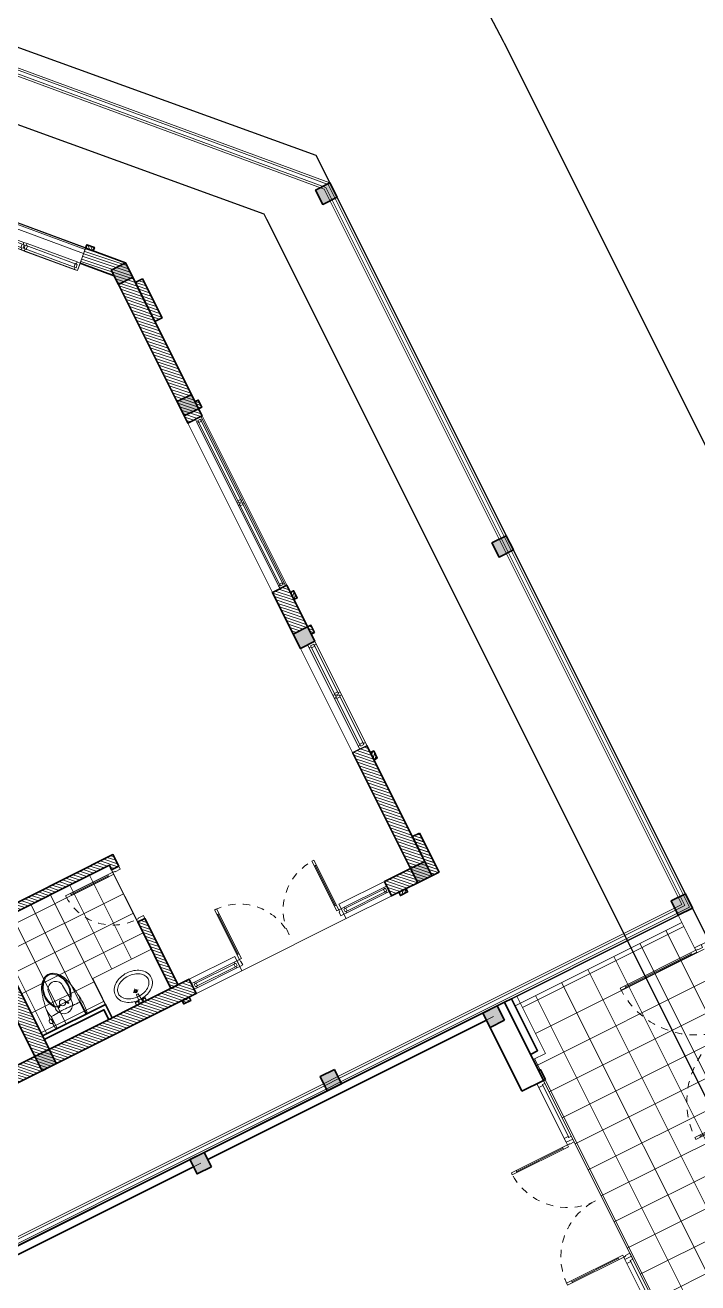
# Model space of a CAD drawing. Header units: millimetres. Extents: x 567980 to 569372, y 2065777 to 2066674.
# Drawn here: x 568767 to 568776.24, y 2066376.27 to 2066393.54 of the extents above; entities that cross this region are included whole.
import ezdxf

# ---------------------------------------------------------------- set-up
doc = ezdxf.new("R2010")
doc.units = ezdxf.units.MM
for name, pattern in [('CENTER', [3, 1.5, -0.5, 0.5, -0.5]), ('HIDDEN', [0.75, 0.5, -0.25]), ('HIDDEN2', [0.1875, 0.125, -0.0625])]:
    doc.linetypes.add(name, pattern=pattern)
for name, color, linetype, lineweight in [('A-COT VACH', 2, 'Continuous', 35), ('A-CUA', 25, 'Continuous', 5), ('A-DIM', 251, 'Continuous', 15), ('A-HATCH', 251, 'Continuous', 5), ('A-NET KHUAT', 250, 'HIDDEN', 9), ('A-NET MANH', 8, 'Continuous', 9), ('A-NET THAY', 125, 'Continuous', 18), ('A-NOI THAT', 44, 'Continuous', 9), ('A-TRUC', 250, 'CENTER', 5), ('A-TUONG', 255, 'Continuous', 35), ('boDnv', 54, 'Continuous', 25)]:
    doc.layers.add(name, color=color, linetype=linetype, lineweight=lineweight)
for name, color, linetype in [('ChiaLo', 128, 'CENTER'), ('datOlienke', 42, 'Continuous'), ('LogDg', 7, 'Continuous'), ('LoLK', 6, 'Continuous'), ('QH', 7, 'Continuous'), ('ViaHeS', 32, 'Continuous')]:
    doc.layers.add(name, color=color, linetype=linetype)
doc.styles.add('rms', font='romans.shx', dxfattribs={"width": 0.7, "bigfont": 'vns.shx'})
doc.linetypes.add('ADL', pattern='A,0.125,-0.15,["++",rms,S=0.5,R=0,X=0,Y=-0.2245],-1.35,1.125', length=2.75)
pattern_1 = [(45, (-102.69897, 612.50004), (-0.0265165043, 0.0265165043), [])]

# ---------------------------------------------------------------- blocks, each defined once
blk = doc.blocks.new('NEN')
at = {"layer": 'boDnv', "color": 10, "linetype": 'ADL', "ltscale": 0.25}
blk.add_lwpolyline([(72.798, 19.248), (66.728, 21.45), (39.936, 9.771), (37.882, 4.109), (87.299, -94.695), (93.027, -96.404), (118.311, -81.695), (120.17, -75.467)], close=True, dxfattribs=at)
at = {"layer": 'ChiaLo', "ltscale": 5}
blk.add_lwpolyline([(42.909, -8.178), (78.684, 9.715)], dxfattribs=at)
at = {"layer": 'datOlienke'}
blk.add_lwpolyline([(73.514, 20.052), (66.694, 22.526), (39.142, 10.516), (36.795, 4.047), (86.598, -95.529), (93.156, -97.487), (119.156, -82.36), (121.241, -75.374)], close=True, dxfattribs=at)
at = {"layer": 'LogDg'}
blk.add_lwpolyline([(83.769, -96.579), (34.233, 2.462, -0.429738), (38.192, 13.375), (65.731, 25.379, -0.398858), (76.083, 21.623), (124.061, -74.306, -0.395833), (120.929, -84.799), (94.947, -99.916, -0.432836)], format="xyb", close=True, dxfattribs=at)
at = {"layer": 'LoLK'}
for points in [[(73.514, 20.052), (66.694, 22.526), (61.18, 20.122), (68.846, 4.795), (78.684, 9.715)], [(81.368, 4.349), (78.684, 9.715), (68.846, 4.795), (60.797, 0.769), (63.481, -4.597)]]:
    blk.add_lwpolyline(points, close=True, dxfattribs=at)
at = {"layer": 'ViaHeS'}
blk.add_lwpolyline([(73.514, 20.052), (66.694, 22.526), (39.142, 10.516), (36.795, 4.047), (86.598, -95.529), (93.156, -97.487), (119.156, -82.36), (121.241, -75.374)], close=True, dxfattribs=at)
blk = doc.blocks.new('NEN K02')
at = {"layer": 'datOlienke'}
blk.add_lwpolyline([(-109.225, 40), (-114.488, 35.007), (-116.072, 4.993), (-111.335, 0), (0, 0), (4.684, 4.99), (2.786, 35.01), (-2.53, 40)], close=True, dxfattribs=at)
at = {"layer": 'LoLK'}
for points in [[(-109.225, 40), (-114.488, 35.007), (-114.805, 29), (-97.668, 29), (-97.668, 40)], [(-91.668, 40), (-97.668, 40), (-97.668, 29), (-97.668, 20), (-91.668, 20)], [(-91.668, 20), (-97.668, 20), (-97.668, 29), (-97.668, 40), (-91.668, 40)]]:
    blk.add_lwpolyline(points, close=True, dxfattribs=at)
blk = doc.blocks.new('A$C78CE4EF6')
at = {"linetype": 'Continuous'}
for points in [[(40, 215, 0.136399), (60, 141, 0.10697), (119, 79, 0.081394), (196, 43, 0.069468), (290, 30, 0.069468), (384, 43, 0.081394), (461, 79, 0.10697), (520, 141, 0.136399), (540, 215, 0.136399), (520, 289, 0.10697), (461, 351, 0.081394), (384, 387, 0.069468), (290, 400, 0.069468), (196, 387, 0.081394), (119, 351, 0.10697), (60, 289, 0.136399)], [(83, 215, 0.136399), (97, 164, 0.10697), (144, 114, 0.081394), (208, 84, 0.069468), (290, 73, 0.069468), (372, 84, 0.081394), (436, 114, 0.10697), (483, 164, 0.136399), (497, 215, 0.136399), (483, 266, 0.10697), (436, 316, 0.081394), (372, 346, 0.069468), (290, 357, 0.069468), (208, 346, 0.081394), (144, 316, 0.10697), (97, 266, 0.136399)]]:
    blk.add_lwpolyline(points, format="xyb", close=True, dxfattribs=at)
for points in [[(273, 408), (220, 408), (220, 428), (220, 448), (290, 448), (360, 448), (360, 428), (360, 408), (308, 408)], [(323, 438), (258, 438)], [(260, 428), (271, 428)], [(320, 428), (310, 428)], [(255, 282), (290, 282), (326, 282)], [(290, 251), (290, 308)]]:
    blk.add_lwpolyline(points, dxfattribs=at)
blk.add_lwpolyline([(258, 418), (267, 418, -0.385832), (272, 413), (279, 326, 0.270314), (302, 326), (309, 413, -0.385832), (314, 418), (323, 418)], format="xyb", dxfattribs=at)
for centre, radius in [((240, 428), 20), ((340, 428), 20), ((290, 282), 21.6), ((290, 282), 17.2)]:
    blk.add_circle(centre, radius, dxfattribs=at)
blk = doc.blocks.new('xi')
for p, q in [((31751, -119432), (31751, -119586)), ((31977, -119418), (31763, -119418)), ((31977, -119418), (32191, -119418)), ((32202, -119432), (32202, -119586)), ((32234, -119513), (32202, -119517)), ((32215, -119526), (32202, -119526)), ((32215, -119516), (32215, -119571)), ((32256, -119534), (32256, -119553)), ((31855, -119684), (31870, -119914)), ((31858, -119700), (31867, -119700)), ((31879, -119691), (32075, -119691)), ((31900, -119663), (31900, -119691)), ((31902, -119661), (31912, -119661)), ((31914, -119663), (31914, -119691)), ((31914, -119678), (31927, -119678)), ((31929, -119680), (31929, -119691)), ((32025, -119680), (32025, -119691)), ((32040, -119678), (32027, -119678)), ((32040, -119663), (32040, -119691)), ((32052, -119661), (32042, -119661)), ((32054, -119663), (32054, -119691)), ((32098, -119684), (32083, -119914)), ((32096, -119700), (32087, -119700)), ((32215, -119563), (32202, -119563)), ((32234, -119573), (32202, -119569))]:
    blk.add_line(p, q)
blk.add_circle((31977, -119703), 42.5)
for points in [[(31732, -119673), (31727, -119629), (31725, -119585), (31726, -119541)], [(31726, -119541), (31726, -119510), (31728, -119478), (31732, -119447)], [(31732, -119447), (31733, -119431), (31746, -119418), (31763, -119418)], [(31751, -119432), (31751, -119424), (31758, -119418), (31766, -119418)], [(32187, -119418), (32195, -119418), (32202, -119424), (32202, -119432)], [(32191, -119418), (32207, -119418), (32220, -119431), (32221, -119447)], [(32221, -119447), (32224, -119469), (32226, -119492), (32226, -119514)], [(31790, -119971), (31759, -119874), (31740, -119774), (31732, -119673)], [(31735, -119709), (31735, -119679), (31738, -119650), (31744, -119622)], [(31744, -119622), (31747, -119614), (31752, -119607), (31758, -119601)], [(31758, -119601), (31754, -119597), (31751, -119592), (31751, -119586)], [(31977, -119611), (31904, -119610), (31831, -119607), (31758, -119601)], [(31801, -119805), (31810, -119769), (31827, -119734), (31850, -119704)], [(31820, -119788), (31832, -119754), (31849, -119723), (31871, -119695)], [(31850, -119704), (31852, -119701), (31854, -119700), (31858, -119700)], [(31871, -119695), (31873, -119692), (31875, -119691), (31879, -119691)], [(31900, -119663), (31900, -119662), (31901, -119661), (31902, -119661)], [(31912, -119661), (31913, -119661), (31914, -119662), (31914, -119663)], [(31927, -119678), (31928, -119678), (31929, -119679), (31929, -119680)], [(32195, -119601), (32122, -119607), (32050, -119610), (31977, -119611)], [(32025, -119680), (32025, -119679), (32026, -119678), (32027, -119678)], [(32040, -119663), (32040, -119662), (32041, -119661), (32042, -119661)], [(32052, -119661), (32053, -119661), (32054, -119662), (32054, -119663)], [(32075, -119691), (32078, -119691), (32081, -119692), (32083, -119695)], [(32083, -119695), (32104, -119723), (32122, -119754), (32134, -119788)], [(32096, -119700), (32099, -119700), (32102, -119701), (32104, -119704)], [(32104, -119704), (32127, -119734), (32143, -119769), (32152, -119805)], [(32221, -119673), (32214, -119774), (32194, -119874), (32163, -119971)], [(32202, -119586), (32202, -119592), (32199, -119597), (32195, -119601)], [(32195, -119601), (32201, -119607), (32206, -119614), (32209, -119622)], [(32209, -119622), (32215, -119650), (32218, -119679), (32218, -119709)], [(32228, -119573), (32227, -119606), (32225, -119639), (32221, -119673)], [(31797, -119926), (31789, -119886), (31790, -119845), (31801, -119805)], [(31899, -120097), (31831, -120035), (31796, -119943), (31805, -119851)], [(31805, -119851), (31807, -119829), (31812, -119808), (31820, -119788)], [(32148, -119851), (32158, -119943), (32123, -120035), (32054, -120097)], [(32134, -119788), (32141, -119808), (32146, -119829), (32148, -119851)], [(32152, -119805), (32163, -119845), (32165, -119886), (32157, -119926)], [(31803, -120001), (31798, -119992), (31793, -119981), (31790, -119971)], [(31882, -120098), (31839, -120049), (31809, -119990), (31797, -119926)], [(31868, -120091), (31842, -120065), (31820, -120035), (31803, -120001)], [(31977, -120018), (31919, -120018), (31872, -119972), (31870, -119914)], [(32083, -119914), (32082, -119972), (32034, -120018), (31977, -120018)], [(32157, -119926), (32144, -119990), (32115, -120049), (32071, -120098)], [(32151, -120001), (32134, -120035), (32112, -120065), (32085, -120091)], [(32163, -119971), (32160, -119981), (32156, -119992), (32151, -120001)], [(31977, -120138), (31936, -120138), (31896, -120121), (31868, -120091)], [(32054, -120097), (32010, -120138), (31943, -120138), (31899, -120097)], [(32085, -120091), (32057, -120121), (32018, -120138), (31977, -120138)]]:
    blk.add_open_spline(points, degree=3)
for points in [[(32234, -119513), (32245, -119512), (32256, -119521), (32256, -119533), (32256, -119534), (32256, -119534), (32256, -119534)], [(31855, -119684), (31847, -119617), (31896, -119556), (31963, -119549), (31968, -119548), (31972, -119548), (31977, -119548)], [(31977, -119548), (32044, -119548), (32099, -119603), (32099, -119670), (32099, -119675), (32099, -119679), (32098, -119684)], [(32256, -119553), (32256, -119564), (32246, -119574), (32234, -119574), (32234, -119574), (32234, -119574), (32234, -119573)], [(32071, -120098), (32024, -120150), (31944, -120154), (31892, -120107), (31888, -120104), (31885, -120101), (31882, -120098)]]:
    blk.add_open_spline(points, degree=3, knots=[0, 0, 0, 0, 1, 1, 1, 2, 2, 2, 2])
blk = doc.blocks.new('*U380')
blk.add_line((100, 70), (867, 70))
for points in [[(-147, 1067), (-147, 1007), (-40, 1007), (-40, 1017), (0, 1017), (0, 1067)], [(-147, 0), (-147, 60), (-40, 60), (-40, 50), (0, 50), (0, 0)], [(0, 50), (967, 50), (967, 90), (0, 90)], [(100, 50), (100, 90), (867, 90), (867, 50)]]:
    blk.add_lwpolyline(points, close=True)
at = {"linetype": 'HIDDEN'}
blk.add_arc((0, 50), 967, 360, 90, dxfattribs=at)
blk = doc.blocks.new('cot 220')
at = {"layer": 'A-COT VACH'}
h = blk.add_hatch(color=256, dxfattribs=at)
h.dxf.hatch_style = 1
h.paths.add_polyline_path([(110, 110), (-110, 110), (-110, -110), (110, -110)])
blk.add_lwpolyline([(-110, -110), (110, -110), (110, 110), (-110, 110)], close=True, dxfattribs=at)
blk = doc.blocks.new('*U404')
at = {"layer": 'A-CUA', "color": 32}
for points in [[(60, -40), (45, -40), (45, -18), (0, -18), (0, -40), (0, -40), (0, -82), (0, -82), (0, -103), (45, -103), (45, -82), (60, -82)], [(30, -82), (60, -82), (60, -40), (30, -40)], [(1292, -82), (1262, -82), (1262, -40), (1292, -40)], [(1322, -82), (1307, -82), (1307, -40), (1322, -40), (1322, -18), (1277, -18), (1277, -40), (1292, -40), (1292, -82), (1277, -82), (1277, -103), (1322, -103)], [(1307, -82), (1337, -82), (1337, -40), (1307, -40)], [(2540, -40), (2555, -40), (2555, -18), (2600, -18), (2600, -40), (2600, -40), (2600, -82), (2600, -82), (2600, -103), (2555, -103), (2555, -82), (2540, -82)], [(2570, -82), (2540, -82), (2540, -40), (2570, -40)]]:
    blk.add_lwpolyline(points, close=True, dxfattribs=at)
at = {"layer": 'A-CUA', "color": 37, "lineweight": -2}
for points in [[(45, -18), (1277, -18), (1277, -40), (45, -40)], [(45, -82), (1277, -82), (1277, -103), (45, -103)], [(2555, -18), (1322, -18), (1322, -40), (2555, -40)], [(2555, -82), (1322, -82), (1322, -103), (2555, -103)]]:
    blk.add_lwpolyline(points, close=True, dxfattribs=at)
blk = doc.blocks.new('phào cửa')
at = {"layer": 'A-HATCH'}
h = blk.add_hatch(dxfattribs=at)
h.set_pattern_fill('ANSI31', color=256, scale=250)
h.set_pattern_definition([(45, (-237697.46, 7620.01), (-22.097087, 22.097087), [])])
h.paths.add_polyline_path([(0, 0), (0, 110), (-50, 110), (-50, 0)])
at = {"layer": 'A-TUONG'}
blk.add_lwpolyline([(0, 0), (0, 110), (-50, 110), (-50, 0)], close=True, dxfattribs=at)
blk = doc.blocks.new('*U406')
at = {"layer": 'A-CUA', "color": 32}
for points in [[(60, -40), (45, -40), (45, -10), (0, -10), (0, -40), (0, -40), (0, -90), (0, -90), (0, -120), (45, -120), (45, -90), (60, -90)], [(30, -90), (60, -90), (60, -40), (30, -40)], [(792, -90), (762, -90), (762, -40), (792, -40)], [(822, -90), (807, -90), (807, -40), (822, -40), (822, -10), (777, -10), (777, -40), (792, -40), (792, -90), (777, -90), (777, -120), (822, -120)], [(807, -90), (837, -90), (837, -40), (807, -40)], [(1540, -40), (1555, -40), (1555, -10), (1600, -10), (1600, -40), (1600, -40), (1600, -90), (1600, -90), (1600, -120), (1555, -120), (1555, -90), (1540, -90)], [(1570, -90), (1540, -90), (1540, -40), (1570, -40)]]:
    blk.add_lwpolyline(points, close=True, dxfattribs=at)
at = {"layer": 'A-CUA', "color": 37, "lineweight": -2}
for points in [[(45, -10), (777, -10), (777, -40), (45, -40)], [(45, -90), (777, -90), (777, -120), (45, -120)], [(1555, -10), (822, -10), (822, -40), (1555, -40)], [(1555, -90), (822, -90), (822, -120), (1555, -120)]]:
    blk.add_lwpolyline(points, close=True, dxfattribs=at)
blk = doc.blocks.new('phao cua 1600')
at = {"layer": 'A-TUONG'}
blk.add_blockref('phào cửa', (0, 910), dxfattribs=at)
at = {"layer": 'A-TUONG', "xscale": -1, "rotation": 180}
blk.add_blockref('phào cửa', (0, -910), dxfattribs=at)
blk.add_wipeout([(220, 800), (0, 800), (0, -800), (220, -800)]).dxf.layer = 'A-NET MANH'
at = {"layer": 'A-NET THAY'}
blk.add_lwpolyline([(0, -800), (0, 800), (220, 800), (220, -800)], close=True, dxfattribs=at)
at = {"layer": 'A-CUA', "rotation": 90}
blk.add_blockref('*U406', (-10, -800), dxfattribs=at)
blk = doc.blocks.new('A$C1a95cbaf')
at = {"layer": 'A-HATCH'}
h = blk.add_hatch(dxfattribs=at)
h.set_pattern_fill('ANSI31', color=256, scale=300)
h.set_pattern_definition([(45, (-121341.862, 350750.01), (-26.5165043, 26.5165043), [])])
h.paths.add_polyline_path([(110, 600), (0, 600), (0, 0), (110, 0)])
at = {"layer": 'A-TUONG', "elevation": 0}
blk.add_lwpolyline([(110, 0), (0, 0), (0, 600), (110, 600)], close=True, dxfattribs=at)
blk = doc.blocks.new('*U400')
at = {"layer": 'A-CUA', "color": 32}
for points in [[(60, -40), (45, -40), (45, -18), (0, -18), (0, -40), (0, -40), (0, -82), (0, -82), (0, -103), (45, -103), (45, -82), (60, -82)], [(30, -82), (60, -82), (60, -40), (30, -40)], [(640, -40), (655, -40), (655, -18), (700, -18), (700, -40), (700, -40), (700, -82), (700, -82), (700, -103), (655, -103), (655, -82), (640, -82)], [(670, -82), (640, -82), (640, -40), (670, -40)]]:
    blk.add_lwpolyline(points, close=True, dxfattribs=at)
at = {"layer": 'A-CUA', "color": 37, "lineweight": -2}
for points in [[(45, -18), (655, -18), (655, -40), (45, -40)], [(45, -82), (655, -82), (655, -103), (45, -103)]]:
    blk.add_lwpolyline(points, close=True, dxfattribs=at)
blk = doc.blocks.new('*U375')
for p, q in [((90, -100), (50, -100)), ((70, -100), (70, -917)), ((2043, -100), (2083, -100)), ((2063, -100), (2063, -917)), ((90, -917), (50, -917)), ((2043, -917), (2083, -917))]:
    blk.add_line(p, q)
for points in [[(0, 113), (60, 113), (60, 40), (50, 40), (50, 0), (0, 0)], [(50, 0), (90, 0), (90, -1017), (50, -1017)], [(2083, 0), (2043, 0), (2043, -1017), (2083, -1017)], [(2133, 113), (2073, 113), (2073, 40), (2083, 40), (2083, 0), (2133, 0)]]:
    blk.add_lwpolyline(points, close=True)
at = {"linetype": 'HIDDEN2'}
for centre, start, end in [((50, 0), 270, 0), ((2083, 0), 180, 270)]:
    blk.add_arc(centre, 1017, start, end, dxfattribs=at)
blk = doc.blocks.new('CỦA DI SAU')
at = {"layer": 'A-NET THAY'}
blk.add_line((2200, 0), (3800, 0), dxfattribs=at)
for points in [[(2200, 0), (1500, 0), (1500, -220), (2200, -220)], [(3800, 0), (4500, 0), (4500, -220), (3800, -220)]]:
    blk.add_lwpolyline(points, close=True, dxfattribs=at)
at = {"layer": 'A-CUA', "xscale": -1}
blk.add_blockref('*U400', (2200, -49, 0), dxfattribs=at)
at = {"layer": 'A-CUA', "extrusion": (0, 0, -1), "xscale": -0.7500000000000002, "yscale": 0.7500000000000002, "zscale": -0.7500000000000002}
blk.add_blockref('*U375', (-2200, -152), dxfattribs=at)
at = {"layer": 'A-CUA'}
blk.add_blockref('*U400', (3800, -49), dxfattribs=at)
at = {"layer": 'A-TUONG', "xscale": -1, "rotation": 90}
blk.add_blockref('phào cửa', (1390, 0, 0), dxfattribs=at)
at = {"layer": 'A-TUONG', "rotation": 270}
blk.add_blockref('phào cửa', (4610, 0, 0), dxfattribs=at)
blk = doc.blocks.new('*U397')
at = {"layer": 'A-CUA', "color": 32}
for points in [[(60, -40), (45, -40), (45, -10), (0, -10), (0, -40), (0, -40), (0, -90), (0, -90), (0, -120), (45, -120), (45, -90), (60, -90)], [(30, -90), (60, -90), (60, -40), (30, -40)], [(792, -90), (762, -90), (762, -40), (792, -40)], [(822, -90), (807, -90), (807, -40), (822, -40), (822, -10), (777, -10), (777, -40), (792, -40), (792, -90), (777, -90), (777, -120), (822, -120)], [(807, -90), (837, -90), (837, -40), (807, -40)], [(1540, -40), (1555, -40), (1555, -10), (1600, -10), (1600, -40), (1600, -40), (1600, -90), (1600, -90), (1600, -120), (1555, -120), (1555, -90), (1540, -90)], [(1570, -90), (1540, -90), (1540, -40), (1570, -40)]]:
    blk.add_lwpolyline(points, close=True, dxfattribs=at)
at = {"layer": 'A-CUA', "color": 37, "lineweight": -2}
for points in [[(45, -10), (777, -10), (777, -40), (45, -40)], [(45, -90), (777, -90), (777, -120), (45, -120)], [(1555, -10), (822, -10), (822, -40), (1555, -40)], [(1555, -90), (822, -90), (822, -120), (1555, -120)]]:
    blk.add_lwpolyline(points, close=True, dxfattribs=at)
blk = doc.blocks.new('CUA SO GOC CHEO 1600')
blk.add_wipeout([(0, 330), (0, 0), (1600, 0), (1600, 330)]).dxf.layer = 'A-NET KHUAT'
at = {"layer": 'A-DIM'}
blk.add_lwpolyline([(0, 80), (0, 20), (1600, 20), (1600, 80)], close=True, dxfattribs=at)
at = {"layer": 'A-NET THAY'}
blk.add_lwpolyline([(0, 330), (1600, 330), (1600, 0), (0, 0)], close=True, dxfattribs=at)
at = {"layer": 'A-CUA', "rotation": 359.9802678828873}
blk.add_blockref('*U397', (0, 340, 0), dxfattribs=at)
at = {"layer": 'A-TUONG', "rotation": 90.00845851323635}
blk.add_blockref('phào cửa', (0, 0), dxfattribs=at)
at = {"layer": 'A-TUONG', "xscale": -1, "rotation": 269.9915414867637}
blk.add_blockref('phào cửa', (1600, 0), dxfattribs=at)
blk = doc.blocks.new('cum dh a3.3.1.6.7')
at = {"layer": 'A-HATCH'}
h = blk.add_hatch(dxfattribs=at)
h.set_pattern_fill('ANSI31', color=256, scale=0.3)
h.set_pattern_definition(pattern_1)
h.paths.add_polyline_path([(18.108, -11.59), (18.108, -7.28), (18.218, -7.28), (18.218, -0.22), (22.378, -0.22), (22.378, 0), (17.998, 0), (17.998, -11.59)])
h = blk.add_hatch(dxfattribs=at)
h.set_pattern_fill('ANSI31', color=256, scale=0.3)
h.set_pattern_definition([(45, (-202.69897, 262.50004), (-0.0265165043, 0.0265165043), [])])
h.paths.add_polyline_path([(25.998, 0), (25.998, 0), (25.999, -0.6), (26.109, -0.6), (26.108, 0), (25.998, 0), (25.998, -0.6), (25.999, -0.6), (25.998, 0), (25.378, 0), (25.378, -0.22), (25.778, -0.22), (25.778, -2), (25.998, -2), (25.998, -1.89), (25.998, -1.89), (25.998, -1.78)])
h.paths.add_polyline_path([(25.998, -4.24), (25.998, -3.82), (25.998, -3.82), (25.778, -3.82), (25.778, -4.46), (25.998, -4.46), (25.998, -4.35), (25.998, -4.35)])
h = blk.add_hatch(dxfattribs=at)
h.set_pattern_fill('ANSI31', color=256, scale=0.3)
h.set_pattern_definition(pattern_1)
h.paths.add_polyline_path([(20.228, -0.22), (20.008, -0.22), (20.008, -2), (19.513, -2), (19.513, -2.22), (20.228, -2.22)])
h.paths.add_polyline_path([(18.713, -2), (18.218, -2), (18.218, -2.22), (18.713, -2.22)])
h.paths.add_polyline_path([(22.208, -2.04), (22.098, -2.04), (22.098, -2.11), (20.228, -2.11), (20.228, -2.22), (22.208, -2.22)])
h.paths.add_polyline_path([(22.208, -0.22), (22.098, -0.22), (22.098, -1.24), (22.208, -1.24)])
at = {"layer": 'A-HATCH', "ltscale": 100, "transparency": 33554687}
h = blk.add_hatch(dxfattribs=at)
h.set_pattern_fill('_USER', color=256, scale=0.3, double=1, pattern_type=0)
h.set_pattern_definition([(360, (-5273.15142, -116.02982), (1e-17, 0.3), []), (90, (-5273.15142, -116.02982), (-0.3, 3e-17), [])])
h.paths.add_polyline_path([(21.198, -0.425), (20.228, -0.425), (20.228, -2.11), (22.098, -2.11), (22.098, -2.04), (22.098, -0.82), (21.198, -0.82)])
at = {"layer": 'A-HATCH'}
h = blk.add_hatch(dxfattribs=at)
h.set_pattern_fill('ANSI31', color=256, scale=0.3)
h.set_pattern_definition(pattern_1)
h.paths.add_polyline_path([(23.884, -11.224), (22.774, -11.295), (22.789, -11.514), (23.884, -11.444)])
h.paths.add_polyline_path([(18.218, -11.59), (18.783, -11.553), (18.797, -11.772), (18.219, -11.81)])
h.paths.add_polyline_path([(24.104, -11.21), (24.104, -11.43), (25.998, -9.411), (25.998, -7.06), (25.778, -7.06), (25.778, -9.324), (24.008, -11.21)])
edge = h.paths.add_edge_path()
edge.add_line((18.542, -11.451), (18.542, -11.438))
edge.add_line((18.752, -11.534), (18.752, -11.754))
at = {"layer": 'A-NET THAY'}
blk.add_line((22.098, -2.04), (22.098, -1.24), dxfattribs=at)
at = {"layer": 'A-NET THAY', "elevation": 0}
blk.add_lwpolyline([(25.998, -7.06), (25.778, -7.06), (25.778, -4.46), (25.998, -4.46)], close=True, dxfattribs=at)
at = {"layer": 'A-NOI THAT'}
blk.add_lwpolyline([(22.098, -0.22), (22.098, -0.82), (21.198, -0.82), (21.198, -0.22)], close=True, dxfattribs=at)
at = {"layer": 'A-TUONG'}
for p, q in [((22.098, -1.24), (22.208, -1.24)), ((22.098, -2.04), (22.208, -2.04))]:
    blk.add_line(p, q, dxfattribs=at)
for points in [[(18.108, -11.59), (18.108, -7.28), (18.218, -7.28), (18.218, -0.22), (22.378, -0.22), (22.378, 0), (17.998, 0), (17.998, -11.59), (18.108, -11.59)], [(20.228, -0.22), (20.228, -2.22), (19.513, -2.22), (19.513, -2), (20.008, -2), (20.008, -0.22)], [(21.198, -0.22), (21.198, -0.425), (20.228, -0.425)], [(21.143, -0.22), (21.143, -0.37), (20.228, -0.37)], [(22.098, -1.24), (22.098, -0.22), (22.208, -0.22)], [(22.208, -0.22), (22.208, -1.24)], [(22.208, -2.04), (22.208, -2.22), (20.228, -2.22), (20.228, -2.11), (22.098, -2.11), (22.098, -2.04)]]:
    blk.add_lwpolyline(points, dxfattribs=at)
for points in [[(25.998, -2), (25.998, 0), (25.378, 0), (25.378, -0.22), (25.778, -0.22), (25.778, -2)], [(24.104, -11.21), (24.104, -11.43), (25.998, -9.411), (25.998, -7.06), (25.778, -7.06), (25.778, -9.324), (24.008, -11.21)]]:
    blk.add_lwpolyline(points, close=True, dxfattribs=at)
at = {"layer": 'A-TUONG', "elevation": 0}
blk.add_lwpolyline([(25.778, -3.82), (25.998, -3.82), (25.998, -4.46), (25.778, -4.46)], close=True, dxfattribs=at)
at = {"layer": 'A-COT VACH', "yscale": 0.001, "zscale": 0.001, "rotation": 359.9999999999999}
for p, xscale in [((20.118, -0.11), 0.001), ((25.888, -0.11), 0.001), ((25.888, -7.28), 0.001), ((25.888, -9.301, 0), -0.001)]:
    blk.add_blockref('cot 220', p, dxfattribs=dict(at, xscale=xscale))
at = {"layer": 'A-CUA', "extrusion": (0, 0, -1), "xscale": 0.0007500000000000002, "yscale": 0.0007500000000000002, "zscale": -0.0007500000000000002}
blk.add_blockref('*U380', (-22.098, -2.04), dxfattribs=at)
at = {"layer": 'A-CUA', "xscale": -0.0009999999999999998, "yscale": 0.0009999999999999998, "zscale": 0.001, "rotation": 270}
blk.add_blockref('*U404', (25.998, -7.06), dxfattribs=at)
at = {"layer": 'A-NOI THAT', "rotation": 359.9999999999999}
for name, p, xscale, yscale, zscale in [('A$C78CE4EF6', (21.329, -0.713), 0.0011, 0.0011, 0.0011), ('xi', (52.655, 118.993), -0.001, 0.001, 0.001)]:
    blk.add_blockref(name, p, dxfattribs=dict(at, xscale=xscale, yscale=yscale, zscale=zscale))
at = {"layer": 'A-TUONG', "yscale": 0.001, "zscale": 0.001}
for name, p, xscale, rotation in [('CỦA DI SAU', (20.879, 0, 0), 0.001, 359.9999999999999), ('A$C1a95cbaf', (25.998, -0.6, 0), 0.001, 359.9999999999999), ('phào cửa', (25.998, -4.35, 0), -0.001, 359.9999999999999), ('phào cửa', (25.998, -7.17, 0), 0.001, 179.9999999999999), ('A$C1a95cbaf', (25.998, -9.111), 0.001, 359.9999999999999)]:
    blk.add_blockref(name, p, dxfattribs=dict(at, xscale=xscale, rotation=rotation))
at = {"layer": 'A-TUONG', "xscale": -0.001, "yscale": 0.001, "zscale": 0.001}
for name, p, rotation in [('phao cua 1600', (25.998, -2.8), 359.9999999999999), ('CUA SO GOC CHEO 1600', (25.599, -9.838, 0), 46.80944021373436)]:
    blk.add_blockref(name, p, dxfattribs=dict(at, rotation=rotation))
at = {"layer": 'A-COT VACH', "xscale": 0.001, "yscale": 0.001, "zscale": 0.001, "rotation": 359.9999999999999}
blk.add_blockref('cot 220', (25.888, -3.71), dxfattribs=at)
blk = doc.blocks.new('cot gia md a1')
at = {"layer": 'A-NET THAY'}
blk.add_lwpolyline([(880, 0), (880, -190), (0, -190), (0, -110)], dxfattribs=at)
at = {"layer": 'A-TUONG'}
blk.add_lwpolyline([(800, 0), (800, -110), (0, -110), (0, 0)], dxfattribs=at)
blk = doc.blocks.new('phao cua chinh mb a1')
at = {"layer": 'A-TUONG'}
blk.add_lwpolyline([(0, 0), (0, -30), (-150, -30), (-150, 0)], dxfattribs=at)
blk = doc.blocks.new('TRU CONG')
at = {"layer": 'A-NET THAY'}
blk.add_lwpolyline([(0, 0), (500, 0), (500, 220), (0, 220)], close=True, dxfattribs=at)
blk = doc.blocks.new('*U304')
for p, q in [((90, 1450), (50, 1450)), ((70, 100), (70, 1450)), ((3110, 1450), (3150, 1450)), ((3130, 100), (3130, 1450)), ((90, 100), (50, 100)), ((3110, 100), (3150, 100))]:
    blk.add_line(p, q)
for points in [[(50, 0), (90, 0), (90, 1550), (50, 1550)], [(3150, 0), (3110, 0), (3110, 1550), (3150, 1550)], [(0, -133), (60, -133), (60, -40), (50, -40), (50, 0), (0, 0)], [(3200, -133), (3140, -133), (3140, -40), (3150, -40), (3150, 0), (3200, 0)]]:
    blk.add_lwpolyline(points, close=True)
at = {"linetype": 'HIDDEN2'}
for centre, start, end in [((50, 0), 0, 90), ((3150, 0), 90, 180)]:
    blk.add_arc(centre, 1550, start, end, dxfattribs=at)
blk = doc.blocks.new('*U305')
for p, q in [((90, -100), (50, -100)), ((70, -100), (70, -1050)), ((2310, -100), (2350, -100)), ((2330, -100), (2330, -1050)), ((90, -1050), (50, -1050)), ((2310, -1050), (2350, -1050))]:
    blk.add_line(p, q)
for points in [[(0, 133), (60, 133), (60, 40), (50, 40), (50, 0), (0, 0)], [(2400, 133), (2340, 133), (2340, 40), (2350, 40), (2350, 0), (2400, 0)], [(50, 0), (90, 0), (90, -1150), (50, -1150)], [(2350, 0), (2310, 0), (2310, -1150), (2350, -1150)]]:
    blk.add_lwpolyline(points, close=True)
at = {"linetype": 'HIDDEN2'}
for centre, start, end in [((50, 0), 270, 0), ((2350, 0), 180, 270)]:
    blk.add_arc(centre, 1150, start, end, dxfattribs=at)
blk = doc.blocks.new('*U303')
at = {"ltscale": 10}
for p, q in [((900, 0), (0, 0)), ((855, -60), (45, -60)), ((855, -100), (45, -100))]:
    blk.add_line(p, q, dxfattribs=at)
for points in [[(0, -100), (45, -100), (45, -60), (60, -60), (60, 0), (0, 0)], [(900, -100), (855, -100), (855, -60), (840, -60), (840, 0), (900, 0)]]:
    blk.add_lwpolyline(points, close=True, dxfattribs=at)
blk = doc.blocks.new('MBT1 A1')
at = {"layer": 'A-HATCH'}
h = blk.add_hatch(dxfattribs=at)
h.set_pattern_fill('SQRTMPLT', color=256, scale=0.4, pattern_type=2)
h.set_pattern_definition([(6e-15, (-410.51707, -66.48982), (-3e-17, 0.4), []), (90, (-410.51707, -66.48982), (-0.4, 0), [])])
h.paths.add_polyline_path([(5.89, -17.3), (5.12, -17.3), (5.12, -17.11), (4.95, -17.11), (4.95, -17.14), (4.8, -17.14), (4.8, -17.11), (1.2, -17.11), (1.2, -17.14), (1.05, -17.14), (1.05, -17.11), (0.88, -17.11), (0.88, -17.3), (0.11, -17.3), (0.11, -19.33), (3.1, -19.33), (3.1, -19.78), (3.1, -19.89), (5.5, -19.89), (5.5, -19.78), (5.89, -19.78)])
at = {"layer": 'A-NET THAY'}
blk.add_line((1.2, -17.11), (4.8, -17.11), dxfattribs=at)
blk.add_lwpolyline([(6, -19.78), (6, -17.22), (5.89, -17.22), (5.89, -19.78)], close=True, dxfattribs=at)
at = {"layer": 'A-TRUC', "ltscale": 0.5}
blk.add_line((5.89, -16.89), (5.89, -2.11), dxfattribs=at)
at = {"layer": 'A-TUONG'}
for p, q in [((6, -17.11), (6, -2)), ((5.89, -12.28), (5.89, -2.22)), ((5.89, -16.78), (5.89, -12.5)), ((5.89, -16.78), (4.8, -16.78)), ((4.8, -17.11), (4.8, -16.78)), ((4.8, -17.11), (6, -17.11))]:
    blk.add_line(p, q, dxfattribs=at)
blk.add_lwpolyline([(5.78, -12.5), (6, -12.5), (6, -12.28), (5.78, -12.28)], close=True, dxfattribs=at)
at = {"layer": 'A-COT VACH', "xscale": 0.001, "yscale": 0.001, "zscale": 0.001}
for p in [(5.89, -12.39), (5.89, -16.89)]:
    blk.add_blockref('cot 220', p, dxfattribs=at)
at = {"layer": 'A-CUA', "extrusion": (0, 0, -1), "xscale": 0.0007500000000000045, "yscale": 0.0007500000000000045, "zscale": -0.0007500000000000046, "rotation": 179.9999363377021}
blk.add_blockref('*U305', (-2.1, -17.01), dxfattribs=at)
at = {"layer": 'A-CUA', "yscale": 0.001, "zscale": 0.001, "rotation": 6.366229791333411e-05}
for p, xscale in [((1.2, -17.01), 0.001), ((4.8, -17.01), -0.001)]:
    blk.add_blockref('*U303', p, dxfattribs=dict(at, xscale=xscale))
at = {"layer": 'A-CUA', "extrusion": (0, 0, -1), "xscale": -0.0007500000000000044, "yscale": 0.0007500000000000044, "zscale": -0.0007500000000000044}
blk.add_blockref('*U304', (-3.1, -19.78), dxfattribs=at)
at = {"layer": 'A-NET THAY', "xscale": -0.001, "yscale": 0.001, "zscale": 0.001}
for name, p in [('phao cua chinh mb a1', (4.8, -17.11)), ('cot gia md a1', (6, -17.11)), ('TRU CONG', (6, -20))]:
    blk.add_blockref(name, p, dxfattribs=at)
blk = doc.blocks.new('MBT1K02')
at = {"layer": 'LoLK', "rotation": 180}
blk.add_blockref('MBT1 A1', (-91.668, 20), dxfattribs=at)
at = {"layer": 'LoLK', "xscale": -1, "rotation": 270}
blk.add_blockref('cum dh a3.3.1.6.7', (-99.668, 11), dxfattribs=at)
at = {"layer": 'LoLK'}
blk.add_blockref('NEN K02', (0, 0), dxfattribs=at)
blk = doc.blocks.new('rkg4')
at = {"layer": 'A-NET THAY'}
for points in [[(0, -13828), (0, -16834), (6010, -16453), (11000, -11138), (11000, 0), (0, 0), (0, -2000)], [(3820, -16562), (5996, -16424), (10970, -11126), (10970, -30), (30, -30), (30, -2000)], [(3817, -16512), (5973, -16376), (10920, -11106), (10920, -80), (80, -80), (80, -2000)], [(110, -13821), (110, -16716), (5960, -16346), (10890, -11094), (10890, -110), (110, -110), (110, -2000)]]:
    blk.add_lwpolyline(points, dxfattribs=at)
at = {"layer": 'A-COT VACH', "xscale": -1}
for p in [(10890, -110), (5500, -110), (10890, -5610), (10890, -11028)]:
    blk.add_blockref('cot 220', p, dxfattribs=at)
blk = doc.blocks.new('CUM CONG A3-A3.1-A6-A7')
at = {"layer": 'QH', "xscale": 0.001, "yscale": 0.001, "zscale": 0.001}
blk.add_blockref('rkg4', (29, 0), dxfattribs=at)
blk = doc.blocks.new('MB CONG KHU A')
at = {"layer": 'LoLK', "xscale": -0.9999999999999997, "rotation": 206.5720922919692}
blk.add_blockref('CUM CONG A3-A3.1-A6-A7', (-4.49, 122.872), dxfattribs=at)

msp = doc.modelspace()

# ---------------------------------------------------------------- block references
at = {"layer": 'boDnv'}
msp.add_blockref('NEN', (568697.481, 2066371.697), dxfattribs=at)

# ---------------------------------------------------------------- next in the draw order: block references
at = {"layer": 'LoLK', "rotation": 296.5718179020918}
msp.add_blockref('MBT1K02', (568784.078, 2066276.168), dxfattribs=at)

# ---------------------------------------------------------------- next in the draw order: block references
at = {"layer": 'LoLK'}
msp.add_blockref('MB CONG KHU A', (568744.879, 2066240.648), dxfattribs=at)

doc.saveas('drawing.dxf')
